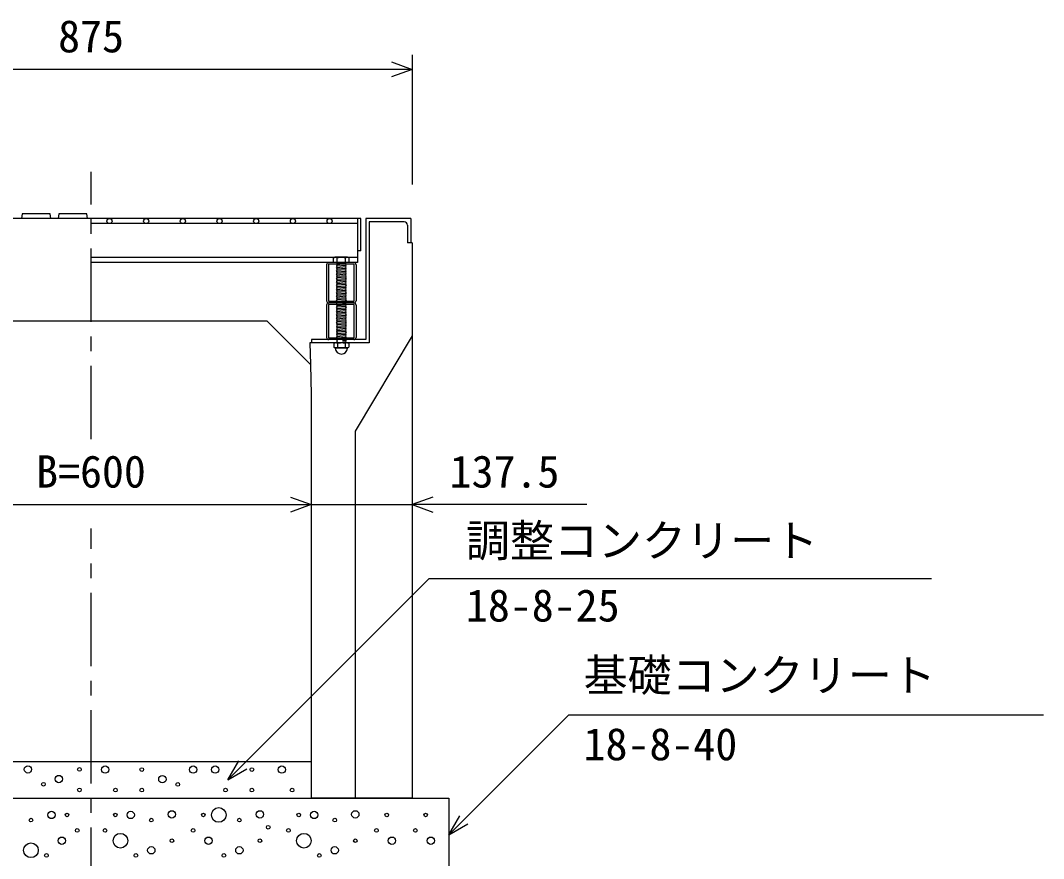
# Model space of a CAD drawing. Units: millimetres, scale not verified. Extents: x -16800 to 16800, y -5940 to 5940.
# Drawn here: x -11224 to -9830, y 1439 to 2581 of the extents above; entities that cross this region are included whole.
import ezdxf
from ezdxf.enums import TextEntityAlignment as Align

# ---------------------------------------------------------------- set-up
doc = ezdxf.new("R2010")
doc.units = ezdxf.units.MM
doc.header["$LTSCALE"] = 20
doc.linetypes.add('CHAIN1', pattern=[8, 5, -1, 1, -1])
doc.linetypes.add('DOTTED', pattern=[1.75, 0.25, -1.5])
for name, color, linetype, lineweight in [('0-0_DIM', 7, 'Continuous', 25), ('0-2_HATCH', 6, 'Continuous', 25), ('0-5_OUTLINE', 3, 'Continuous', 25)]:
    doc.layers.add(name, color=color, linetype=linetype, lineweight=lineweight)
doc.styles.add('ＭＳ ゴシック', font='')
doc.styles.get('ＭＳ ゴシック').set_extended_font_data('MS Gothic')

msp = doc.modelspace()

# ---------------------------------------------------------------- linework, layer by layer
at = {"layer": '0-0_DIM'}
for p, q in [((-10690.25, 2534.52), (-10690.25, 2357.77)), ((-10690.25, 2514.52), (-11565.25, 2514.52)), ((-11427.75, 1921.41), (-10827.75, 1921.41)), ((-10827.75, 1921.41), (-10690.25, 1921.41)), ((-10452.21, 1921.41), (-10690.25, 1921.41)), ((-10941.43, 1546.31), (-10666.97, 1820.77)), ((-10666.97, 1820.77), (-9982.61, 1820.77)), ((-10476.6, 1634.96), (-10640.25, 1471.31)), ((-10476.6, 1634.96), (-9829.73, 1634.96)), ((-10941.43, 1546.31), (-10926.43, 1572.29)), ((-10941.43, 1546.31), (-10915.45, 1561.31)), ((-10640.25, 1471.31), (-10625.25, 1497.29)), ((-10640.25, 1471.31), (-10614.27, 1486.31))]:
    msp.add_line(p, q, dxfattribs=at)
at = {"layer": '0-0_DIM', "linetype": 'CHAIN1'}
for p, q in [((-11127.75, 2010.43), (-11127.75, 2375.02)), ((-11127.75, 1221.31), (-11127.75, 1888.73))]:
    msp.add_line(p, q, dxfattribs=at)
at = {"layer": '0-0_DIM'}
for points in [[(-10718.4, 2524.78), (-10690.21, 2514.52), (-10718.4, 2504.26)], [(-10855.94, 1931.67), (-10827.75, 1921.41), (-10855.94, 1911.15)], [(-10662.06, 1931.67), (-10690.25, 1921.41), (-10662.06, 1911.15)]]:
    msp.add_lwpolyline(points, dxfattribs=at)
at = {"layer": '0-2_HATCH'}
for p, q in [((-11182.75, 2311.31), (-11183.75, 2317.81)), ((-11132.75, 2311.31), (-11133.75, 2317.81)), ((-10760.25, 2311.31), (-11127.75, 2311.31)), ((-10764.75, 2304.31), (-11127.75, 2304.31)), ((-10764.75, 2311.31), (-10764.75, 2251.31)), ((-10760.25, 2267.31), (-10760.25, 2311.31)), ((-10753.25, 2311.31), (-10753.25, 2146.31)), ((-10748.75, 2306.81), (-10748.75, 2141.81)), ((-10701.25, 2306.81), (-10748.75, 2306.81)), ((-10696.75, 2302.31), (-10696.75, 2278.31)), ((-10692.25, 2278.31), (-10696.75, 2278.31)), ((-10760.25, 2267.31), (-10764.75, 2267.31)), ((-10795.93, 2258.31), (-11127.75, 2258.31)), ((-10764.75, 2251.31), (-11127.75, 2251.31)), ((-10806.75, 2248.31), (-10806.75, 2199.31)), ((-10769.75, 2251.31), (-10803.75, 2251.31)), ((-10795.25, 2258.81), (-10797.25, 2257.31)), ((-10797.25, 2251.31), (-10797.25, 2257.31)), ((-10776.25, 2251.31), (-10797.25, 2251.31)), ((-10796.93, 2257.58), (-10795.25, 2258.81)), ((-10778.25, 2258.81), (-10795.25, 2258.81)), ((-10793.25, 2251.31), (-10780.25, 2251.31)), ((-10793.25, 2250.31), (-10792.25, 2251.31)), ((-10792.25, 2249.31), (-10793.25, 2250.31)), ((-10780.25, 2249.31), (-10793.25, 2248.31)), ((-10793.25, 2248.31), (-10792.25, 2249.31)), ((-10792.25, 2247.31), (-10793.25, 2248.31)), ((-10793.25, 2246.31), (-10792.25, 2247.31)), ((-10780.25, 2247.31), (-10793.25, 2246.31)), ((-10792.25, 2245.31), (-10793.25, 2246.31)), ((-10793.25, 2244.31), (-10792.25, 2245.31)), ((-10780.25, 2245.31), (-10793.25, 2244.31)), ((-10792.25, 2251.31), (-10792.25, 2257.31)), ((-10781.25, 2251.31), (-10781.25, 2257.31)), ((-10781.25, 2250.31), (-10780.25, 2251.31)), ((-10780.25, 2249.31), (-10781.25, 2250.31)), ((-10781.25, 2246.31), (-10780.25, 2247.31)), ((-10780.25, 2245.31), (-10781.25, 2246.31)), ((-10781.25, 2244.31), (-10780.25, 2245.31)), ((-10776.58, 2257.58), (-10778.25, 2258.81)), ((-10764.75, 2258.31), (-10777.57, 2258.31)), ((-10776.25, 2251.31), (-10776.25, 2257.31)), ((-10766.75, 2248.31), (-10766.75, 2199.31)), ((-10792.25, 2243.31), (-10793.25, 2244.31)), ((-10793.25, 2242.31), (-10792.25, 2243.31)), ((-10780.25, 2243.31), (-10793.25, 2242.31)), ((-10792.25, 2241.31), (-10793.25, 2242.31)), ((-10793.25, 2240.31), (-10792.25, 2241.31)), ((-10780.25, 2241.31), (-10793.25, 2240.31)), ((-10792.25, 2239.31), (-10793.25, 2240.31)), ((-10780.25, 2239.31), (-10793.25, 2238.31)), ((-10793.25, 2238.31), (-10792.25, 2239.31)), ((-10780.25, 2237.31), (-10793.25, 2236.31)), ((-10792.25, 2235.31), (-10793.25, 2236.31)), ((-10780.25, 2235.31), (-10793.25, 2234.31)), ((-10793.25, 2234.31), (-10792.25, 2235.31)), ((-10792.25, 2233.31), (-10793.25, 2234.31)), ((-10780.25, 2233.31), (-10793.25, 2232.31)), ((-10793.25, 2232.31), (-10792.25, 2233.31)), ((-10792.25, 2231.31), (-10793.25, 2232.31)), ((-10780.25, 2231.31), (-10793.25, 2230.31)), ((-10793.25, 2230.31), (-10792.25, 2231.31)), ((-10780.25, 2243.31), (-10781.25, 2244.31)), ((-10781.25, 2242.31), (-10780.25, 2243.31)), ((-10780.25, 2241.31), (-10781.25, 2242.31)), ((-10781.25, 2238.31), (-10780.25, 2239.31)), ((-10780.25, 2237.31), (-10781.25, 2238.31)), ((-10781.25, 2236.31), (-10780.25, 2237.31)), ((-10780.25, 2235.31), (-10781.25, 2236.31)), ((-10781.25, 2234.31), (-10780.25, 2235.31)), ((-10781.25, 2234.31), (-10780.25, 2233.31)), ((-10781.25, 2232.31), (-10780.25, 2233.31)), ((-10781.25, 2232.31), (-10780.25, 2231.31)), ((-10781.25, 2230.31), (-10780.25, 2231.31)), ((-10792.25, 2229.31), (-10793.25, 2230.31)), ((-10780.25, 2229.31), (-10793.25, 2228.31)), ((-10793.25, 2228.31), (-10792.25, 2229.31)), ((-10792.25, 2227.31), (-10793.25, 2228.31)), ((-10780.25, 2227.31), (-10793.25, 2226.31)), ((-10793.25, 2226.31), (-10792.25, 2227.31)), ((-10792.25, 2225.31), (-10793.25, 2226.31)), ((-10780.25, 2225.31), (-10793.25, 2224.31)), ((-10793.25, 2224.31), (-10792.25, 2225.31)), ((-10792.25, 2223.31), (-10793.25, 2224.31)), ((-10780.25, 2223.31), (-10793.25, 2222.31)), ((-10793.25, 2222.31), (-10792.25, 2223.31)), ((-10792.25, 2221.31), (-10793.25, 2222.31)), ((-10780.25, 2221.31), (-10793.25, 2220.31)), ((-10793.25, 2220.31), (-10792.25, 2221.31)), ((-10792.25, 2219.31), (-10793.25, 2220.31)), ((-10780.25, 2219.31), (-10793.25, 2218.31)), ((-10793.25, 2218.31), (-10792.25, 2219.31)), ((-10792.25, 2217.31), (-10793.25, 2218.31)), ((-10780.25, 2217.31), (-10793.25, 2216.31)), ((-10793.25, 2216.31), (-10792.25, 2217.31)), ((-10781.25, 2230.31), (-10780.25, 2229.31)), ((-10781.25, 2228.31), (-10780.25, 2229.31)), ((-10781.25, 2228.31), (-10780.25, 2227.31)), ((-10781.25, 2226.31), (-10780.25, 2227.31)), ((-10781.25, 2226.31), (-10780.25, 2225.31)), ((-10781.25, 2224.31), (-10780.25, 2225.31)), ((-10781.25, 2224.31), (-10780.25, 2223.31)), ((-10781.25, 2222.31), (-10780.25, 2223.31)), ((-10781.25, 2222.31), (-10780.25, 2221.31)), ((-10781.25, 2220.31), (-10780.25, 2221.31)), ((-10781.25, 2220.31), (-10780.25, 2219.31)), ((-10781.25, 2218.31), (-10780.25, 2219.31)), ((-10781.25, 2218.31), (-10780.25, 2217.31)), ((-10781.25, 2216.31), (-10780.25, 2217.31)), ((-10792.25, 2215.31), (-10793.25, 2216.31)), ((-10780.25, 2215.31), (-10793.25, 2214.31)), ((-10793.25, 2214.31), (-10792.25, 2215.31)), ((-10792.25, 2213.31), (-10793.25, 2214.31)), ((-10780.25, 2213.31), (-10793.25, 2212.31)), ((-10793.25, 2212.31), (-10792.25, 2213.31)), ((-10792.25, 2211.31), (-10793.25, 2212.31)), ((-10780.25, 2211.31), (-10793.25, 2210.31)), ((-10793.25, 2210.31), (-10792.25, 2211.31)), ((-10792.25, 2209.31), (-10793.25, 2210.31)), ((-10780.25, 2209.31), (-10793.25, 2208.31)), ((-10793.25, 2208.31), (-10792.25, 2209.31)), ((-10792.25, 2207.31), (-10793.25, 2208.31)), ((-10780.25, 2207.31), (-10793.25, 2206.31)), ((-10793.25, 2206.31), (-10792.25, 2207.31)), ((-10792.25, 2205.31), (-10793.25, 2206.31)), ((-10780.24, 2205.3), (-10793.25, 2204.3)), ((-10793.25, 2204.3), (-10792.25, 2205.3)), ((-10792.25, 2203.3), (-10793.25, 2204.3)), ((-10780.24, 2203.3), (-10793.24, 2202.3)), ((-10793.24, 2202.3), (-10792.24, 2203.3)), ((-10781.25, 2216.31), (-10780.25, 2215.31)), ((-10781.25, 2214.31), (-10780.25, 2215.31)), ((-10781.25, 2214.31), (-10780.25, 2213.31)), ((-10781.25, 2212.31), (-10780.25, 2213.31)), ((-10781.25, 2212.31), (-10780.25, 2211.31)), ((-10781.25, 2210.31), (-10780.25, 2211.31)), ((-10781.25, 2210.31), (-10780.25, 2209.31)), ((-10781.25, 2208.31), (-10780.25, 2209.31)), ((-10781.25, 2208.31), (-10780.25, 2207.31)), ((-10781.25, 2206.31), (-10780.25, 2207.31)), ((-10781.25, 2206.31), (-10780.24, 2205.3)), ((-10781.24, 2204.3), (-10780.24, 2205.3)), ((-10781.24, 2204.3), (-10780.24, 2203.3)), ((-10781.24, 2202.3), (-10780.24, 2203.3)), ((-10806.75, 2193.31), (-10806.75, 2149.31)), ((-10769.75, 2196.31), (-10803.75, 2196.31)), ((-10769.75, 2196.31), (-10803.75, 2196.31)), ((-10792.24, 2201.3), (-10793.24, 2202.3)), ((-10780.24, 2201.3), (-10793.24, 2200.3)), ((-10793.24, 2200.3), (-10792.24, 2201.3)), ((-10792.24, 2199.3), (-10793.24, 2200.3)), ((-10780.24, 2199.3), (-10793.24, 2198.3)), ((-10793.24, 2198.3), (-10792.24, 2199.3)), ((-10792.24, 2197.3), (-10793.24, 2198.3)), ((-10793.24, 2196.3), (-10792.24, 2197.3)), ((-10792.24, 2195.3), (-10793.24, 2196.3)), ((-10780.24, 2193.3), (-10793.24, 2192.3)), ((-10793.24, 2192.3), (-10792.24, 2193.3)), ((-10792.24, 2191.3), (-10793.24, 2192.3)), ((-10780.24, 2191.3), (-10793.24, 2190.3)), ((-10793.24, 2190.3), (-10792.24, 2191.3)), ((-10792.24, 2189.3), (-10793.24, 2190.3)), ((-10780.24, 2189.3), (-10793.24, 2188.3)), ((-10793.24, 2188.3), (-10792.24, 2189.3)), ((-10793.23, 2194.29), (-10792.23, 2195.29)), ((-10792.23, 2193.29), (-10793.23, 2194.29)), ((-10781.24, 2202.3), (-10780.24, 2201.3)), ((-10781.24, 2200.3), (-10780.24, 2201.3)), ((-10781.24, 2200.3), (-10780.24, 2199.3)), ((-10781.24, 2198.3), (-10780.24, 2199.3)), ((-10781.24, 2198.3), (-10780.24, 2197.3)), ((-10781.24, 2196.3), (-10780.24, 2197.3)), ((-10781.24, 2196.3), (-10780.23, 2195.29)), ((-10781.24, 2192.3), (-10780.24, 2193.3)), ((-10781.24, 2192.3), (-10780.24, 2191.3)), ((-10781.24, 2190.3), (-10780.24, 2191.3)), ((-10781.24, 2190.3), (-10780.24, 2189.3)), ((-10781.24, 2188.3), (-10780.24, 2189.3)), ((-10781.23, 2194.29), (-10780.23, 2195.29)), ((-10781.23, 2194.29), (-10780.23, 2193.29)), ((-10766.75, 2193.31), (-10766.75, 2149.31)), ((-10792.24, 2187.3), (-10793.24, 2188.3)), ((-10780.24, 2187.3), (-10793.24, 2186.3)), ((-10793.24, 2186.3), (-10792.24, 2187.3)), ((-10792.24, 2185.3), (-10793.24, 2186.3)), ((-10780.23, 2185.3), (-10793.23, 2184.3)), ((-10793.23, 2184.3), (-10792.23, 2185.3)), ((-10792.23, 2183.3), (-10793.23, 2184.3)), ((-10780.23, 2183.29), (-10793.23, 2182.29)), ((-10793.23, 2182.29), (-10792.23, 2183.29)), ((-10792.23, 2181.29), (-10793.23, 2182.29)), ((-10780.23, 2181.29), (-10793.23, 2180.29)), ((-10793.23, 2180.29), (-10792.23, 2181.29)), ((-10792.23, 2179.29), (-10793.23, 2180.29)), ((-10780.23, 2179.29), (-10793.23, 2178.29)), ((-10793.23, 2178.29), (-10792.23, 2179.29)), ((-10792.23, 2177.29), (-10793.23, 2178.29)), ((-10780.22, 2177.29), (-10793.22, 2176.29)), ((-10793.22, 2176.29), (-10792.22, 2177.29)), ((-10792.22, 2175.29), (-10793.22, 2176.29)), ((-10780.22, 2175.29), (-10793.22, 2174.29)), ((-10793.22, 2174.29), (-10792.22, 2175.29)), ((-10781.24, 2188.3), (-10780.24, 2187.3)), ((-10781.24, 2186.3), (-10780.24, 2187.3)), ((-10781.24, 2186.3), (-10780.23, 2185.29)), ((-10781.23, 2184.29), (-10780.23, 2185.29)), ((-10781.23, 2184.29), (-10780.23, 2183.29)), ((-10781.23, 2182.29), (-10780.23, 2183.29)), ((-10781.23, 2182.29), (-10780.23, 2181.29)), ((-10781.23, 2180.29), (-10780.23, 2181.29)), ((-10781.23, 2180.29), (-10780.23, 2179.29)), ((-10781.23, 2178.29), (-10780.23, 2179.29)), ((-10781.23, 2178.29), (-10780.22, 2177.29)), ((-10781.22, 2176.29), (-10780.22, 2177.29)), ((-10781.22, 2176.29), (-10780.22, 2175.28)), ((-10781.22, 2174.28), (-10780.22, 2175.28)), ((-10792.22, 2173.29), (-10793.22, 2174.29)), ((-10780.22, 2173.28), (-10793.22, 2172.28)), ((-10793.22, 2172.28), (-10792.22, 2173.28)), ((-10792.22, 2171.28), (-10793.22, 2172.28)), ((-10780.22, 2171.28), (-10793.22, 2170.28)), ((-10793.22, 2170.28), (-10792.22, 2171.28)), ((-10792.22, 2169.28), (-10793.22, 2170.28)), ((-10780.21, 2169.28), (-10793.21, 2168.28)), ((-10793.21, 2168.28), (-10792.21, 2169.28)), ((-10792.21, 2167.28), (-10793.21, 2168.28)), ((-10780.21, 2167.28), (-10793.21, 2166.28)), ((-10793.21, 2166.28), (-10792.21, 2167.28)), ((-10792.21, 2165.28), (-10793.21, 2166.28)), ((-10793.21, 2164.28), (-10792.21, 2165.28)), ((-10780.21, 2165.27), (-10793.21, 2164.27)), ((-10792.21, 2163.28), (-10793.21, 2164.27)), ((-10780.21, 2163.27), (-10793.21, 2162.27)), ((-10793.21, 2162.27), (-10792.21, 2163.27)), ((-10792.21, 2161.27), (-10793.21, 2162.27)), ((-10780.2, 2161.27), (-10793.2, 2160.27)), ((-10793.2, 2160.27), (-10792.2, 2161.27)), ((-10781.22, 2174.28), (-10780.22, 2173.28)), ((-10781.22, 2172.28), (-10780.22, 2173.28)), ((-10781.22, 2172.28), (-10780.22, 2171.28)), ((-10781.22, 2170.28), (-10780.22, 2171.28)), ((-10781.22, 2170.28), (-10780.21, 2169.28)), ((-10781.21, 2168.28), (-10780.21, 2169.28)), ((-10781.21, 2168.28), (-10780.21, 2167.28)), ((-10781.21, 2166.28), (-10780.21, 2167.28)), ((-10781.21, 2166.28), (-10780.21, 2165.27)), ((-10781.21, 2164.27), (-10780.21, 2165.27)), ((-10781.21, 2164.27), (-10780.21, 2163.27)), ((-10781.21, 2162.27), (-10780.21, 2163.27)), ((-10781.21, 2162.27), (-10780.2, 2161.27)), ((-10781.2, 2160.27), (-10780.2, 2161.27)), ((-10792.2, 2159.27), (-10793.2, 2160.27)), ((-10780.2, 2159.27), (-10793.2, 2158.27)), ((-10793.2, 2158.27), (-10792.2, 2159.27)), ((-10792.2, 2157.27), (-10793.2, 2158.27)), ((-10780.2, 2157.27), (-10793.2, 2156.27)), ((-10793.2, 2156.27), (-10792.2, 2157.27)), ((-10792.2, 2155.27), (-10793.2, 2156.27)), ((-10793.2, 2154.27), (-10792.2, 2155.27)), ((-10780.2, 2155.26), (-10793.2, 2154.26)), ((-10792.2, 2153.26), (-10793.2, 2154.26)), ((-10780.19, 2153.26), (-10793.19, 2152.26)), ((-10793.19, 2152.26), (-10792.19, 2153.26)), ((-10792.19, 2151.26), (-10793.19, 2152.26)), ((-10780.19, 2151.26), (-10793.19, 2150.26)), ((-10793.19, 2150.26), (-10792.19, 2151.26)), ((-10792.19, 2149.26), (-10793.19, 2150.26)), ((-10780.19, 2149.26), (-10793.19, 2148.26)), ((-10793.19, 2148.26), (-10792.19, 2149.26)), ((-10792.19, 2147.26), (-10793.19, 2148.26)), ((-10781.2, 2160.27), (-10780.2, 2159.27)), ((-10781.2, 2158.27), (-10780.2, 2159.27)), ((-10781.2, 2158.27), (-10780.2, 2157.27)), ((-10781.2, 2156.27), (-10780.2, 2157.27)), ((-10781.2, 2156.27), (-10780.2, 2155.26)), ((-10781.2, 2154.26), (-10780.2, 2155.26)), ((-10781.2, 2154.26), (-10780.19, 2153.26)), ((-10781.19, 2152.26), (-10780.19, 2153.26)), ((-10781.19, 2152.26), (-10780.19, 2151.26)), ((-10781.19, 2150.26), (-10780.19, 2151.26)), ((-10781.19, 2150.26), (-10780.19, 2149.26)), ((-10781.19, 2148.26), (-10780.19, 2149.26)), ((-10781.19, 2148.26), (-10780.19, 2147.26)), ((-10827.25, 2146.31), (-10827.25, 2141.81)), ((-10753.25, 2146.31), (-10827.25, 2146.31)), ((-10769.75, 2146.31), (-10803.75, 2146.31)), ((-10796.09, 2141.81), (-10796.96, 2141.16)), ((-10796.96, 2141.16), (-10796.96, 2135.98)), ((-10795.27, 2135), (-10796.96, 2135.98)), ((-10777.41, 2141.81), (-10796.09, 2141.81)), ((-10795.27, 2134.68), (-10795.27, 2135)), ((-10778.24, 2135), (-10795.27, 2135)), ((-10778.24, 2134.68), (-10795.27, 2134.68)), ((-10793.19, 2146.26), (-10792.19, 2147.26)), ((-10792.19, 2145.26), (-10793.19, 2146.26)), ((-10793.18, 2144.25), (-10792.18, 2145.25)), ((-10792.18, 2143.25), (-10793.18, 2144.25)), ((-10793.18, 2142.25), (-10792.18, 2143.25)), ((-10792.74, 2141.81), (-10793.18, 2142.25)), ((-10791.85, 2141.16), (-10791.85, 2135.98)), ((-10781.65, 2141.16), (-10781.65, 2135.98)), ((-10781.19, 2146.26), (-10780.19, 2147.26)), ((-10781.19, 2146.26), (-10780.18, 2145.25)), ((-10781.18, 2144.25), (-10780.18, 2145.25)), ((-10781.18, 2144.25), (-10780.18, 2143.25)), ((-10781.18, 2142.25), (-10780.18, 2143.25)), ((-10781.18, 2142.25), (-10780.74, 2141.81)), ((-10778.24, 2135), (-10776.55, 2135.98)), ((-10778.24, 2134.68), (-10778.24, 2135)), ((-10777.41, 2141.81), (-10776.55, 2141.16)), ((-10776.55, 2141.16), (-10776.55, 2135.98))]:
    msp.add_line(p, q, dxfattribs=at)
at = {"layer": '0-2_HATCH', "linetype": 'DOTTED'}
for p, q in [((-10780.25, 2251.31), (-10793.25, 2250.31)), ((-10780.24, 2197.3), (-10793.24, 2196.3)), ((-10780.23, 2195.29), (-10793.23, 2194.29)), ((-10780.19, 2147.26), (-10793.19, 2146.26)), ((-10780.18, 2145.25), (-10793.18, 2144.25)), ((-10780.18, 2143.25), (-10793.18, 2142.25)), ((-10792.74, 2141.81), (-10780.74, 2141.81))]:
    msp.add_line(p, q, dxfattribs=at)
at = {"layer": '0-2_HATCH'}
for points in [[(-11183.75, 2317.81), (-11221.75, 2317.81), (-11222.75, 2311.31)], [(-11133.75, 2317.81), (-11171.75, 2317.81), (-11172.75, 2311.31)], [(-10780.25, 2247.31), (-10781.25, 2248.31), (-10780.25, 2249.31)], [(-10793.25, 2236.31), (-10792.25, 2237.31), (-10793.25, 2238.31)], [(-10780.25, 2239.31), (-10781.25, 2240.31), (-10780.25, 2241.31)], [(-10748.75, 2141.81), (-10829.51, 2141.81), (-10828.78, 2112.33)]]:
    msp.add_lwpolyline(points, dxfattribs=at)
for points in [[(-10804.45, 2249.01), (-10804.45, 2198.61), (-10769.05, 2198.61), (-10769.05, 2249.01)], [(-10804.45, 2194.01), (-10804.45, 2148.61), (-10769.05, 2148.61), (-10769.05, 2194.01)]]:
    msp.add_lwpolyline(points, close=True, dxfattribs=at)
for centre, radius in [((-11102.75, 2307.81), 3.5), ((-11052.75, 2307.81), 3.5), ((-11002.75, 2307.81), 3.5), ((-10952.75, 2307.81), 3.5), ((-10902.75, 2307.81), 3.5), ((-10852.75, 2307.81), 3.5), ((-10802.75, 2307.81), 3.5), ((-11213.88, 1560.62), 5), ((-11143.78, 1560.62), 2.5), ((-11108.62, 1560.34), 5), ((-11058.71, 1560.34), 2.5), ((-10988.62, 1560.34), 5), ((-10958.62, 1560.34), 5), ((-10908.71, 1560.34), 2.5), ((-10867.81, 1560.34), 5), ((-11171.82, 1547.49), 5), ((-11030.67, 1547.2), 5), ((-11192.85, 1540.48), 2.5), ((-11143.78, 1532.61), 2.5), ((-11094.6, 1532.32), 2.5), ((-11058.71, 1532.32), 2.5), ((-11009.64, 1540.2), 2.5), ((-10944.6, 1532.32), 2.5), ((-10908.71, 1532.32), 2.5), ((-10853.79, 1532.32), 2.5), ((-10953.79, 1498.49), 10), ((-11209.75, 1491.48), 2.5), ((-11181.71, 1498.49), 5), ((-11160.68, 1498.49), 2.5), ((-11094.82, 1498.49), 2.5), ((-11073.79, 1498.49), 5), ((-11045.76, 1491.48), 2.5), ((-11017.72, 1499.36), 5), ((-10974.82, 1498.49), 2.5), ((-10925.76, 1491.48), 2.5), ((-10897.72, 1499.36), 5), ((-10844.82, 1498.49), 2.5), ((-10823.79, 1498.49), 5), ((-10795.76, 1491.48), 2.5), ((-10767.72, 1499.36), 5), ((-10724.82, 1498.49), 2.5), ((-10671.85, 1498.49), 2.5), ((-11146.66, 1477.47), 2.5), ((-11108.84, 1477.47), 2.5), ((-10988.84, 1477.47), 2.5), ((-10886.38, 1481.79), 2.5), ((-10858.84, 1477.47), 2.5), ((-10738.84, 1477.47), 2.5), ((-10685.87, 1477.47), 2.5), ((-11167.69, 1463.47), 5), ((-11087.81, 1463.47), 10), ((-11017.72, 1463.47), 2.5), ((-10967.81, 1463.47), 5), ((-10897.72, 1463.47), 2.5), ((-10837.81, 1463.47), 10), ((-10767.72, 1463.47), 2.5), ((-10717.81, 1463.47), 5), ((-10664.84, 1463.47), 5), ((-11209.75, 1450.34), 10), ((-11045.76, 1450.34), 5), ((-10925.76, 1450.34), 5), ((-10795.76, 1450.34), 5), ((-11188.72, 1443.33), 2.5), ((-11066.79, 1443.33), 2.5), ((-10946.79, 1443.33), 2.5), ((-10816.79, 1443.33), 2.5)]:
    msp.add_circle(centre, radius, dxfattribs=at)
for centre, radius, start, end in [((-10701.25, 2302.31), 4.5, 0, 90), ((-10803.75, 2248.31), 3, 90, 180), ((-10794.75, 2254.68), 3.62, 46.39563, 133.60437), ((-10786.75, 2242.68), 15.62, 69.39075, 110.60925), ((-10778.75, 2254.68), 3.62, 46.39563, 133.60437), ((-10769.75, 2248.31), 3, 0, 90), ((-10803.75, 2199.31), 3, 180, 270), ((-10803.75, 2193.31), 3, 90, 180), ((-10769.75, 2199.31), 3, 270, 0), ((-10769.75, 2193.31), 3, 0, 90), ((-10803.75, 2149.31), 3, 180, 270), ((-10769.75, 2149.31), 3, 270, 0), ((-10794.41, 2136.46), 5.35, 61.49832, 118.50684), ((-10794.41, 2140.67), 5.35, 241.49843, 298.50089), ((-10786.75, 2134.68), 8.19, 180, 359.99995), ((-10786.75, 2121.39), 20.42, 75.52621, 104.47362), ((-10786.75, 2155.74), 20.42, 255.52638, 284.47374), ((-10779.1, 2136.46), 5.35, 61.49231, 118.50169), ((-10779.1, 2140.67), 5.35, 241.49989, 298.5)]:
    msp.add_arc(centre, radius, start, end, dxfattribs=at)
at = {"layer": '0-5_OUTLINE'}
for p, q in [((-11127.75, 2311.31), (-11563.25, 2311.31)), ((-10692.25, 2311.31), (-10753.25, 2311.31)), ((-10692.25, 2311.31), (-10692.25, 2278.31)), ((-10690.25, 2278.31), (-10692.25, 2278.31)), ((-10690.25, 2278.31), (-10690.25, 1521.31)), ((-10887.75, 2171.31), (-11367.75, 2171.31)), ((-10887.75, 2171.31), (-10828.78, 2112.33)), ((-10690.25, 2151.31), (-10767.75, 2021.31)), ((-10828.78, 2112.33), (-10827.75, 2071.31)), ((-10827.75, 2071.31), (-10827.75, 1521.31)), ((-10767.75, 2021.31), (-10767.75, 1521.31)), ((-11427.75, 1571.31), (-10827.75, 1571.31)), ((-11615.25, 1521.31), (-10640.25, 1521.31)), ((-10690.25, 1521.31), (-10827.75, 1521.31)), ((-10640.25, 1521.31), (-10640.25, 1421.31))]:
    msp.add_line(p, q, dxfattribs=at)

# ---------------------------------------------------------------- texts
at = {"layer": '0-0_DIM', "style": 'ＭＳ ゴシック'}
for s, p in [('875', (-11172.75, 2524.52)), ('B=600', (-11202.75, 1931.41)), ('137.5', (-10639.15, 1931.41)), ('調整コンクリート', (-10616.97, 1837.2)), ('18-8-25', (-10616.97, 1748.92)), ('基礎コンクリート', (-10456.6, 1653.7)), ('18-8-40', (-10456.6, 1559.88))]:
    msp.add_text(s, height=43.99, dxfattribs=at).set_placement(p, align=Align.BOTTOM_LEFT)

doc.saveas('drawing.dxf')
